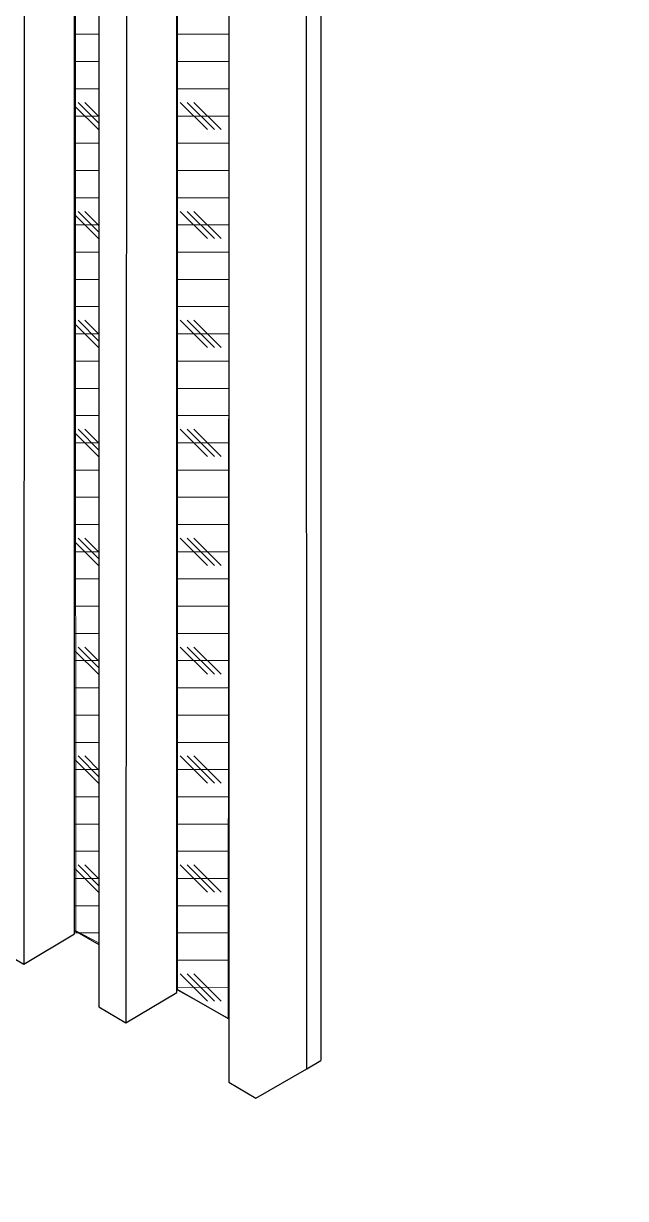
# Model space of a CAD drawing. Header units: inches. Extents: x -26 to 76, y -16 to 22.
# Drawn here: x -11.35 to -8.59, y -7.51 to -2.12 of the extents above; entities that cross this region are included whole.
import ezdxf

# ---------------------------------------------------------------- set-up
doc = ezdxf.new("R2010")
doc.units = ezdxf.units.IN
doc.header["$MEASUREMENT"] = 0
for name, color, linetype, lineweight in [('.ATI-HATCH', 7, 'Continuous', 0), ('G-ANNO-TTLB', 7, 'Continuous', 0), ('TYVEK', 7, 'Continuous', 0)]:
    doc.layers.add(name, color=color, linetype=linetype, lineweight=lineweight)

# ---------------------------------------------------------------- blocks, each defined once
blk = doc.blocks.new('Block_385')
at = {"layer": '.ATI-HATCH'}
for points, knots in [([(-11.1157, -0.5041), (-11.1157, -0.5041), (-10.7721, -0.7012), (-10.7721, -0.7012), (-10.7721, -0.7012), (-11.0054, -0.8362), (-11.0054, -0.8362), (-11.0054, -0.8362), (-11.008, -6.3388), (-11.008, -6.3388), (-11.008, -6.3388), (-11.1125, -6.2842), (-11.1125, -6.2842), (-11.1125, -6.2842), (-11.1157, -0.5041), (-11.1157, -0.5041)], [0, 0, 0, 0, 1, 1, 1, 2, 2, 2, 3, 3, 3, 4, 4, 4, 5, 5, 5, 5]), ([(-10.647, -0.7729), (-10.647, -0.7729), (-10.178, -1.0419), (-10.178, -1.0419), (-10.178, -1.0419), (-10.4113, -1.1769), (-10.4113, -1.1769), (-10.4113, -1.1769), (-10.4088, -1.1784), (-10.4088, -1.1784), (-10.4088, -1.1784), (-10.4141, -6.6859), (-10.4141, -6.6859), (-10.4141, -6.6859), (-10.647, -6.5569), (-10.647, -6.5569), (-10.647, -6.5569), (-10.647, -0.7729), (-10.647, -0.7729)], [0, 0, 0, 0, 1, 1, 1, 2, 2, 2, 3, 3, 3, 4, 4, 4, 5, 5, 5, 6, 6, 6, 6])]:
    blk.add_open_spline(points, degree=3, knots=knots, dxfattribs=at)
at = {"layer": '.ATI-HATCH', "color": 8, "lineweight": 0, "true_color": 0x808080}
for points in [[(-11.1157, -2.1679), (-11.1157, -2.1679), (-11.0054, -2.1679), (-11.0054, -2.1679)], [(-10.647, -2.1679), (-10.647, -2.1679), (-10.4088, -2.1679), (-10.4088, -2.1679)], [(-11.1157, -2.293), (-11.1157, -2.293), (-11.0054, -2.293), (-11.0054, -2.293)], [(-10.647, -2.293), (-10.647, -2.293), (-10.4088, -2.293), (-10.4088, -2.293)], [(-11.1157, -2.418), (-11.1157, -2.418), (-11.0054, -2.418), (-11.0054, -2.418)], [(-10.647, -2.418), (-10.647, -2.418), (-10.4088, -2.418), (-10.4088, -2.418)], [(-11.0054, -2.5779), (-11.0054, -2.5779), (-11.1027, -2.4805), (-11.1027, -2.4805)], [(-11.0054, -2.5466), (-11.0054, -2.5466), (-11.0715, -2.4805), (-11.0715, -2.4805)], [(-10.5088, -2.6056), (-10.5088, -2.6056), (-10.6339, -2.4805), (-10.6339, -2.4805)], [(-10.4776, -2.6056), (-10.4776, -2.6056), (-10.6026, -2.4805), (-10.6026, -2.4805)], [(-10.4463, -2.6056), (-10.4463, -2.6056), (-10.5713, -2.4805), (-10.5713, -2.4805)], [(-11.009, -2.6056), (-11.009, -2.6056), (-11.1157, -2.4988), (-11.1157, -2.4988)], [(-11.1157, -2.543), (-11.1157, -2.543), (-11.0054, -2.543), (-11.0054, -2.543)], [(-10.647, -2.543), (-10.647, -2.543), (-10.4088, -2.543), (-10.4088, -2.543)], [(-11.1157, -2.6681), (-11.1157, -2.6681), (-11.0054, -2.6681), (-11.0054, -2.6681)], [(-10.647, -2.6681), (-10.647, -2.6681), (-10.4088, -2.6681), (-10.4088, -2.6681)], [(-11.1157, -2.7931), (-11.1157, -2.7931), (-11.0054, -2.7931), (-11.0054, -2.7931)], [(-10.647, -2.7931), (-10.647, -2.7931), (-10.4088, -2.7931), (-10.4088, -2.7931)], [(-11.1157, -2.9182), (-11.1157, -2.9182), (-11.0054, -2.9182), (-11.0054, -2.9182)], [(-10.647, -2.9182), (-10.647, -2.9182), (-10.4088, -2.9182), (-10.4088, -2.9182)], [(-11.009, -3.1057), (-11.009, -3.1057), (-11.1157, -2.999), (-11.1157, -2.999)], [(-11.0054, -3.078), (-11.0054, -3.078), (-11.1027, -2.9807), (-11.1027, -2.9807)], [(-11.0054, -3.0468), (-11.0054, -3.0468), (-11.0715, -2.9807), (-11.0715, -2.9807)], [(-10.5088, -3.1057), (-10.5088, -3.1057), (-10.6339, -2.9807), (-10.6339, -2.9807)], [(-10.4776, -3.1057), (-10.4776, -3.1057), (-10.6026, -2.9807), (-10.6026, -2.9807)], [(-10.4463, -3.1057), (-10.4463, -3.1057), (-10.5713, -2.9807), (-10.5713, -2.9807)], [(-11.1157, -3.0432), (-11.1157, -3.0432), (-11.0054, -3.0432), (-11.0054, -3.0432)], [(-10.647, -3.0432), (-10.647, -3.0432), (-10.4088, -3.0432), (-10.4088, -3.0432)], [(-11.1157, -3.1682), (-11.1157, -3.1682), (-11.0054, -3.1682), (-11.0054, -3.1682)], [(-10.647, -3.1682), (-10.647, -3.1682), (-10.4088, -3.1682), (-10.4088, -3.1682)], [(-11.1157, -3.2933), (-11.1157, -3.2933), (-11.0054, -3.2933), (-11.0054, -3.2933)], [(-10.647, -3.2933), (-10.647, -3.2933), (-10.4088, -3.2933), (-10.4088, -3.2933)], [(-11.1157, -3.4183), (-11.1157, -3.4183), (-11.0054, -3.4183), (-11.0054, -3.4183)], [(-10.647, -3.4183), (-10.647, -3.4183), (-10.4088, -3.4183), (-10.4088, -3.4183)], [(-11.009, -3.6059), (-11.009, -3.6059), (-11.1157, -3.4991), (-11.1157, -3.4991)], [(-11.0054, -3.5782), (-11.0054, -3.5782), (-11.1027, -3.4808), (-11.1027, -3.4808)], [(-11.0054, -3.5469), (-11.0054, -3.5469), (-11.0715, -3.4808), (-11.0715, -3.4808)], [(-10.5088, -3.6059), (-10.5088, -3.6059), (-10.6339, -3.4808), (-10.6339, -3.4808)], [(-10.4776, -3.6059), (-10.4776, -3.6059), (-10.6026, -3.4808), (-10.6026, -3.4808)], [(-10.4463, -3.6059), (-10.4463, -3.6059), (-10.5713, -3.4808), (-10.5713, -3.4808)], [(-11.1157, -3.5433), (-11.1157, -3.5433), (-11.0054, -3.5433), (-11.0054, -3.5433)], [(-10.647, -3.5433), (-10.647, -3.5433), (-10.4088, -3.5433), (-10.4088, -3.5433)], [(-11.1157, -3.6684), (-11.1157, -3.6684), (-11.0054, -3.6684), (-11.0054, -3.6684)], [(-10.647, -3.6684), (-10.647, -3.6684), (-10.4088, -3.6684), (-10.4088, -3.6684)], [(-11.1157, -3.7934), (-11.1157, -3.7934), (-11.0054, -3.7934), (-11.0054, -3.7934)], [(-10.647, -3.7934), (-10.647, -3.7934), (-10.4088, -3.7934), (-10.4088, -3.7934)], [(-11.1157, -3.9185), (-11.1157, -3.9185), (-11.0054, -3.9185), (-11.0054, -3.9185)], [(-10.647, -3.9185), (-10.647, -3.9185), (-10.4088, -3.9185), (-10.4088, -3.9185)], [(-11.0054, -4.0783), (-11.0054, -4.0783), (-11.1027, -3.981), (-11.1027, -3.981)], [(-11.0054, -4.0471), (-11.0054, -4.0471), (-11.0715, -3.981), (-11.0715, -3.981)], [(-10.5088, -4.106), (-10.5088, -4.106), (-10.6339, -3.981), (-10.6339, -3.981)], [(-10.4776, -4.106), (-10.4776, -4.106), (-10.6026, -3.981), (-10.6026, -3.981)], [(-10.4463, -4.106), (-10.4463, -4.106), (-10.5713, -3.981), (-10.5713, -3.981)], [(-11.009, -4.106), (-11.009, -4.106), (-11.1157, -3.9993), (-11.1157, -3.9993)], [(-11.1157, -4.0435), (-11.1157, -4.0435), (-11.0054, -4.0435), (-11.0054, -4.0435)], [(-10.647, -4.0435), (-10.647, -4.0435), (-10.4088, -4.0435), (-10.4088, -4.0435)], [(-11.1157, -4.1685), (-11.1157, -4.1685), (-11.0054, -4.1685), (-11.0054, -4.1685)], [(-10.647, -4.1685), (-10.647, -4.1685), (-10.4088, -4.1685), (-10.4088, -4.1685)], [(-11.1157, -4.2936), (-11.1157, -4.2936), (-11.0054, -4.2936), (-11.0054, -4.2936)], [(-10.647, -4.2936), (-10.647, -4.2936), (-10.4088, -4.2936), (-10.4088, -4.2936)], [(-11.1157, -4.4186), (-11.1157, -4.4186), (-11.0054, -4.4186), (-11.0054, -4.4186)], [(-10.647, -4.4186), (-10.647, -4.4186), (-10.4088, -4.4186), (-10.4088, -4.4186)], [(-11.009, -4.6062), (-11.009, -4.6062), (-11.1157, -4.4994), (-11.1157, -4.4994)], [(-11.0054, -4.5785), (-11.0054, -4.5785), (-11.1027, -4.4811), (-11.1027, -4.4811)], [(-11.0054, -4.5472), (-11.0054, -4.5472), (-11.0715, -4.4811), (-11.0715, -4.4811)], [(-10.5088, -4.6062), (-10.5088, -4.6062), (-10.6339, -4.4811), (-10.6339, -4.4811)], [(-10.4776, -4.6062), (-10.4776, -4.6062), (-10.6026, -4.4811), (-10.6026, -4.4811)], [(-10.4463, -4.6062), (-10.4463, -4.6062), (-10.5713, -4.4811), (-10.5713, -4.4811)], [(-11.1157, -4.5437), (-11.1157, -4.5437), (-11.0054, -4.5437), (-11.0054, -4.5437)], [(-10.647, -4.5437), (-10.647, -4.5437), (-10.4088, -4.5437), (-10.4088, -4.5437)], [(-11.1157, -4.6687), (-11.1157, -4.6687), (-11.0054, -4.6687), (-11.0054, -4.6687)], [(-10.647, -4.6687), (-10.647, -4.6687), (-10.4088, -4.6687), (-10.4088, -4.6687)], [(-11.1157, -4.7937), (-11.1157, -4.7937), (-11.0054, -4.7937), (-11.0054, -4.7937)], [(-10.647, -4.7937), (-10.647, -4.7937), (-10.4088, -4.7937), (-10.4088, -4.7937)], [(-11.1157, -4.9188), (-11.1157, -4.9188), (-11.0054, -4.9188), (-11.0054, -4.9188)], [(-10.647, -4.9188), (-10.647, -4.9188), (-10.4088, -4.9188), (-10.4088, -4.9188)], [(-11.009, -5.1063), (-11.009, -5.1063), (-11.1157, -4.9996), (-11.1157, -4.9996)], [(-11.0054, -5.0786), (-11.0054, -5.0786), (-11.1027, -4.9813), (-11.1027, -4.9813)], [(-11.0054, -5.0474), (-11.0054, -5.0474), (-11.0715, -4.9813), (-11.0715, -4.9813)], [(-10.5088, -5.1063), (-10.5088, -5.1063), (-10.6339, -4.9813), (-10.6339, -4.9813)], [(-10.4776, -5.1063), (-10.4776, -5.1063), (-10.6026, -4.9813), (-10.6026, -4.9813)], [(-10.4463, -5.1063), (-10.4463, -5.1063), (-10.5713, -4.9813), (-10.5713, -4.9813)], [(-11.1157, -5.0438), (-11.1157, -5.0438), (-11.0054, -5.0438), (-11.0054, -5.0438)], [(-10.647, -5.0438), (-10.647, -5.0438), (-10.4088, -5.0438), (-10.4088, -5.0438)], [(-11.1157, -5.1688), (-11.1157, -5.1688), (-11.0054, -5.1688), (-11.0054, -5.1688)], [(-10.647, -5.1688), (-10.647, -5.1688), (-10.4088, -5.1688), (-10.4088, -5.1688)], [(-11.1157, -5.2939), (-11.1157, -5.2939), (-11.0054, -5.2939), (-11.0054, -5.2939)], [(-10.647, -5.2939), (-10.647, -5.2939), (-10.4088, -5.2939), (-10.4088, -5.2939)], [(-11.1157, -5.4189), (-11.1157, -5.4189), (-11.0054, -5.4189), (-11.0054, -5.4189)], [(-10.647, -5.4189), (-10.647, -5.4189), (-10.4088, -5.4189), (-10.4088, -5.4189)], [(-11.009, -5.6065), (-11.009, -5.6065), (-11.1157, -5.4997), (-11.1157, -5.4997)], [(-11.0054, -5.5788), (-11.0054, -5.5788), (-11.1027, -5.4814), (-11.1027, -5.4814)], [(-11.0054, -5.5475), (-11.0054, -5.5475), (-11.0715, -5.4814), (-11.0715, -5.4814)], [(-10.5088, -5.6065), (-10.5088, -5.6065), (-10.6339, -5.4814), (-10.6339, -5.4814)], [(-10.4776, -5.6065), (-10.4776, -5.6065), (-10.6026, -5.4814), (-10.6026, -5.4814)], [(-10.4463, -5.6065), (-10.4463, -5.6065), (-10.5713, -5.4814), (-10.5713, -5.4814)], [(-11.1157, -5.544), (-11.1157, -5.544), (-11.0054, -5.544), (-11.0054, -5.544)], [(-10.647, -5.544), (-10.647, -5.544), (-10.4088, -5.544), (-10.4088, -5.544)], [(-11.1157, -5.669), (-11.1157, -5.669), (-11.0054, -5.669), (-11.0054, -5.669)], [(-10.647, -5.669), (-10.647, -5.669), (-10.4088, -5.669), (-10.4088, -5.669)], [(-11.1157, -5.794), (-11.1157, -5.794), (-11.0054, -5.794), (-11.0054, -5.794)], [(-10.647, -5.794), (-10.647, -5.794), (-10.4088, -5.794), (-10.4088, -5.794)], [(-11.1157, -5.9191), (-11.1157, -5.9191), (-11.0054, -5.9191), (-11.0054, -5.9191)], [(-10.647, -5.9191), (-10.647, -5.9191), (-10.4088, -5.9191), (-10.4088, -5.9191)], [(-11.0054, -6.0789), (-11.0054, -6.0789), (-11.1027, -5.9816), (-11.1027, -5.9816)], [(-11.0054, -6.0477), (-11.0054, -6.0477), (-11.0715, -5.9816), (-11.0715, -5.9816)], [(-10.5088, -6.1066), (-10.5088, -6.1066), (-10.6339, -5.9816), (-10.6339, -5.9816)], [(-10.4776, -6.1066), (-10.4776, -6.1066), (-10.6026, -5.9816), (-10.6026, -5.9816)], [(-10.4463, -6.1066), (-10.4463, -6.1066), (-10.5713, -5.9816), (-10.5713, -5.9816)], [(-11.009, -6.1066), (-11.009, -6.1066), (-11.1157, -5.9999), (-11.1157, -5.9999)], [(-11.1157, -6.0441), (-11.1157, -6.0441), (-11.0054, -6.0441), (-11.0054, -6.0441)], [(-10.647, -6.0441), (-10.647, -6.0441), (-10.4088, -6.0441), (-10.4088, -6.0441)], [(-11.1157, -6.1691), (-11.1157, -6.1691), (-11.0054, -6.1691), (-11.0054, -6.1691)], [(-10.647, -6.1691), (-10.647, -6.1691), (-10.4088, -6.1691), (-10.4088, -6.1691)], [(-11.1186, -6.2942), (-11.1186, -6.2942), (-11.009, -6.2942), (-11.009, -6.2942)], [(-10.647, -6.2942), (-10.647, -6.2942), (-10.4088, -6.2942), (-10.4088, -6.2942)], [(-10.647, -6.4192), (-10.647, -6.4192), (-10.4088, -6.4192), (-10.4088, -6.4192)], [(-10.5088, -6.607), (-10.5088, -6.607), (-10.6339, -6.482), (-10.6339, -6.482)], [(-10.4776, -6.607), (-10.4776, -6.607), (-10.6026, -6.482), (-10.6026, -6.482)], [(-10.4463, -6.607), (-10.4463, -6.607), (-10.5713, -6.482), (-10.5713, -6.482)], [(-10.647, -6.5436), (-10.647, -6.5436), (-10.4088, -6.5443), (-10.4088, -6.5443)]]:
    blk.add_open_spline(points, degree=3, dxfattribs=at)

msp = doc.modelspace()

# ---------------------------------------------------------------- hatches: boundary and pattern name
at = {"layer": 'G-ANNO-TTLB', "true_color": 0xff00ff, "transparency": 33554687}
h = msp.add_hatch(color=6, dxfattribs=at)
edge = h.paths.add_edge_path()
edge.add_spline(control_points=[(20.0342, -15.1346), (20.0342, -15.1346), (-20.6658, -15.1346), (-20.6658, -15.1346), (-20.6658, -15.1346), (-20.6658, 19.0008), (-20.6658, 19.0008), (-20.6658, 19.0008), (20.0342, 19.0008), (20.0342, 19.0008), (20.0342, 19.0008), (20.0342, -15.1346), (20.0342, -15.1346)], knot_values=[0, 0, 0, 0, 1, 1, 1, 2, 2, 2, 3, 3, 3, 4, 4, 4, 4], degree=3, periodic=0)
edge = h.paths.add_edge_path()
edge.add_spline(control_points=[(-20.5408, 18.8757), (-20.5408, 18.8757), (-20.5408, -15.0095), (-20.5408, -15.0095), (-20.5408, -15.0095), (19.9092, -15.0095), (19.9092, -15.0095), (19.9092, -15.0095), (19.9092, 18.8757), (19.9092, 18.8757), (19.9092, 18.8757), (-20.5408, 18.8757), (-20.5408, 18.8757)], knot_values=[0, 0, 0, 0, 1, 1, 1, 2, 2, 2, 3, 3, 3, 4, 4, 4, 4], degree=3, periodic=0)
edge.add_line((-20.5408, 18.8757), (-20.5408, 18.8757))

# ---------------------------------------------------------------- linework, layer by layer
at = {"layer": 'G-ANNO-TTLB'}
for points in [[(20.0342, -15.1346), (20.0342, -15.1346), (-20.6658, -15.1346), (-20.6658, -15.1346), (-20.6658, -15.1346), (-20.6658, 19.0008), (-20.6658, 19.0008), (-20.6658, 19.0008), (20.0342, 19.0008), (20.0342, 19.0008), (20.0342, 19.0008), (20.0342, -15.1346), (20.0342, -15.1346)], [(-20.5408, 18.8757), (-20.5408, 18.8757), (-20.5408, -15.0095), (-20.5408, -15.0095), (-20.5408, -15.0095), (19.9092, -15.0095), (19.9092, -15.0095), (19.9092, -15.0095), (19.9092, 18.8757), (19.9092, 18.8757), (19.9092, 18.8757), (-20.5408, 18.8757), (-20.5408, 18.8757)]]:
    msp.add_open_spline(points, degree=3, knots=[0, 0, 0, 0, 1, 1, 1, 2, 2, 2, 3, 3, 3, 4, 4, 4, 4], dxfattribs=at)
at = {"layer": 'TYVEK', "color": 33, "lineweight": 25, "true_color": 0xcc9966}
for p, q in [((-11.1186, -6.2985), (-11.1186, -0.4965)), ((-11.3491, -0.6332), (-11.352, -6.4375)), ((-10.6499, -6.5673), (-10.6499, -0.7654)), ((-11.0083, -0.8287), (-11.0083, -6.6339)), ((-10.8804, -0.9021), (-10.8833, -6.7064)), ((-10.0533, -6.9172), (-10.0558, -1.1061)), ((-10.4117, -1.1709), (-10.4117, -6.9798)), ((-11.352, -6.4375), (-11.1186, -6.2985)), ((-11.477, -6.3651), (-11.352, -6.4375)), ((-10.8833, -6.7064), (-10.6499, -6.5673)), ((-11.0083, -6.6339), (-10.8833, -6.7064)), ((-10.2866, -7.0523), (-10.0533, -6.9172)), ((-10.4117, -6.9798), (-10.2866, -7.0523))]:
    msp.add_line(p, q, dxfattribs=at)
at = {"layer": 'TYVEK', "color": 18, "lineweight": 25, "true_color": 0x000000}
msp.add_line((-9.989, -1.0674), (-9.989, -6.88), dxfattribs=at)
at = {"layer": 'TYVEK', "color": 2, "lineweight": 25, "true_color": 0xffff00}
for p, q in [((-11.1186, -6.2831), (-11.0083, -6.3463)), ((-10.6499, -6.5519), (-10.4117, -6.6885)), ((-10.0533, -6.9172), (-9.989, -6.88))]:
    msp.add_line(p, q, dxfattribs=at)

# ---------------------------------------------------------------- block references
at = {"layer": '.ATI-HATCH'}
msp.add_blockref('Block_385', (0, 0), dxfattribs=at)

doc.saveas('drawing.dxf')
